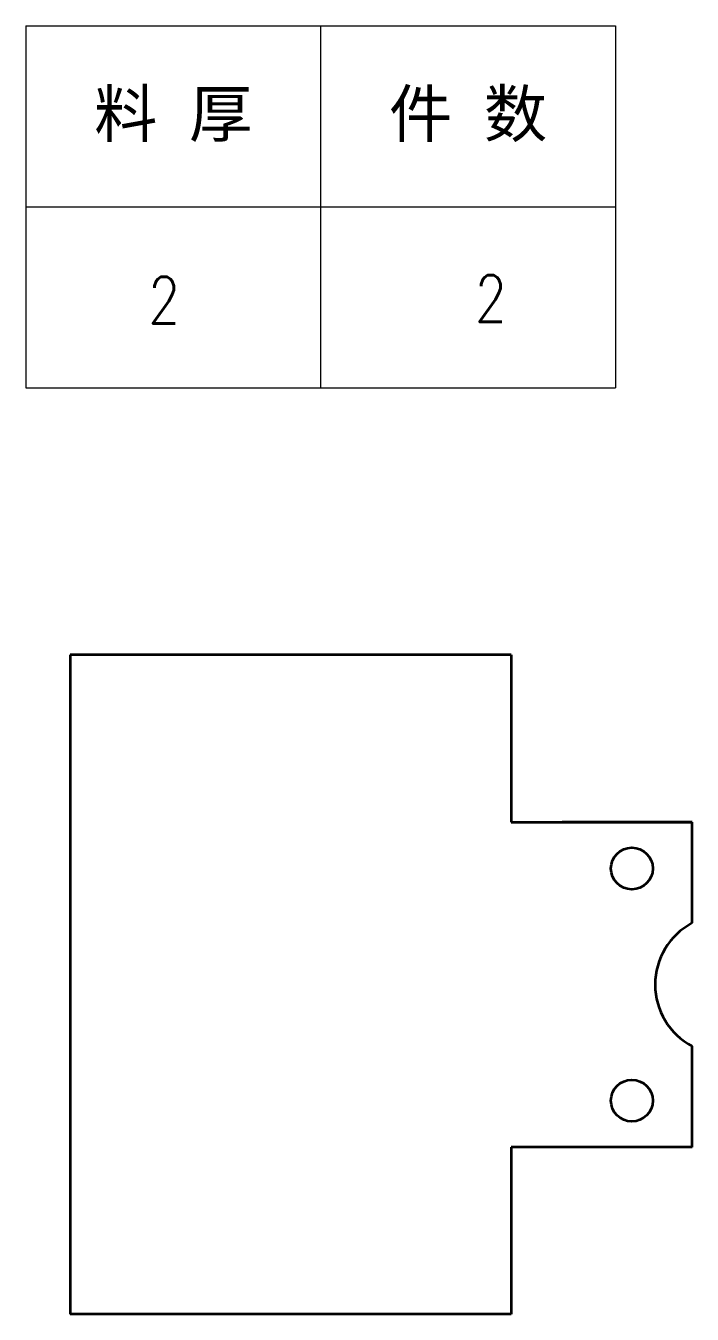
# Model space of a CAD drawing. Header units: millimetres. Extents: x 1333 to 359964, y -52803 to -5704.
# Drawn here: x 166539.8 to 166683.3, y -26051.3 to -25773.8 of the extents above; entities that cross this region are included whole.
import ezdxf
from ezdxf.enums import TextEntityAlignment as Align

# ---------------------------------------------------------------- set-up
doc = ezdxf.new("R2010")
doc.units = ezdxf.units.MM
doc.header["$LTSCALE"] = 0.5
doc.linetypes.add('AM_ISO02W050x2', pattern=[3.75, 3, -0.75])
doc.linetypes.add('DASHED', pattern=[15, 12, -3])
for name, color, linetype, lineweight in [('标注线', 3, 'Continuous', 18), ('粗实线', 7, 'Continuous', 35), ('虚线', 1, 'AM_ISO02W050x2', 18)]:
    doc.layers.add(name, color=color, linetype=linetype, lineweight=lineweight)
doc.styles.add('DIM', font='romans.shx', dxfattribs={"width": 0.8, "bigfont": 'bigfont.shx'})
doc.styles.get("Standard").update_dxf_attribs({"font": 'simplex.shx'})

# ---------------------------------------------------------------- blocks, each defined once
blk = doc.blocks.new('*T481')
at = {"color": 0, "linetype": 'ByBlock', "lineweight": -2, "transparency": 16777216}
for p, q in [((0, 0), (127, 0)), ((0, 0), (0, -78)), ((63.5, 0), (63.5, -78)), ((127, 0), (127, -78)), ((0, -39), (127, -39)), ((0, -78), (127, -78))]:
    blk.add_line(p, q, dxfattribs=at)
at = {"color": 0, "transparency": 16777216, "char_height": 10, "width": 60.5, "attachment_point": 5}
for s, insert in [('{\\fSimSun|b0|i0|c134|p2;料 厚}', (31.75, -19.5)), ('{\\fSimSun|b0|i0|c134|p2;件 数}', (95.25, -19.5))]:
    blk.add_mtext(s, dxfattribs=dict(at, insert=insert))
blk = doc.blocks.new('拆图参数')
blk.add_blockref('*T481', (-63.5, 78))
at = {"style": 'DIM', "width": 0.8}
blk.add_attdef('6', text='', height=10, dxfattribs=at).set_placement((-37.13, 18.91), align=Align.MIDDLE_LEFT)
blk.add_attdef('1', text='', height=10, dxfattribs=at).set_placement((36.65, 19.27), align=Align.MIDDLE_CENTER)

msp = doc.modelspace()

# ---------------------------------------------------------------- linework, layer by layer
at = {"layer": '粗实线', "lineweight": 35}
for p, q in [((166549.34, -25909.35), (166549.34, -26051.35)), ((166644.34, -25909.35), (166549.34, -25909.35)), ((166644.34, -25909.35), (166644.34, -25945.35)), ((166549.34, -25945.35), (166549.34, -26015.35)), ((166683.34, -25967.083), (166683.34, -25945.35)), ((166683.34, -26015.35), (166683.34, -25993.616)), ((166644.34, -26015.35), (166644.34, -26051.35)), ((166644.34, -26051.35), (166549.34, -26051.35))]:
    msp.add_line(p, q, dxfattribs=at)
at = {"layer": '粗实线', "lineweight": 35, "ltscale": 0.15}
for p, q in [((166644.34, -25945.35), (166683.34, -25945.35)), ((166683.34, -26015.35), (166644.34, -26015.35))]:
    msp.add_line(p, q, dxfattribs=at)
at = {"layer": '粗实线', "lineweight": 35, "ltscale": 0.099988}
for p, q in [((166650.34, -25945.35), (166654.339, -25945.35)), ((166654.339, -26015.35), (166650.34, -26015.35))]:
    msp.add_line(p, q, dxfattribs=at)
at = {"layer": '粗实线', "lineweight": 35, "ltscale": 0.45}
for p, q in [((166683.339, -25945.35), (166655.34, -25945.35)), ((166683.34, -26015.35), (166655.34, -26015.35))]:
    msp.add_line(p, q, dxfattribs=at)
at = {"layer": '粗实线', "lineweight": 35, "ltscale": 5.52117e-05}
msp.add_line((166652.337, -26015.35), (166652.339, -26015.35), dxfattribs=at)
at = {"layer": '粗实线', "lineweight": 35}
for centre in [(166670.34, -25955.35), (166670.34, -26005.35)]:
    msp.add_circle(centre, 4.5, dxfattribs=at)
msp.add_arc((166690.339, -25980.35), 15, 117.81833, 242.18167, dxfattribs=at)
at = {"layer": '虚线', "linetype": 'DASHED', "lineweight": 13, "ltscale": 5.52117e-05}
msp.add_line((166652.337, -25945.35), (166652.339, -25945.35), dxfattribs=at)

# ---------------------------------------------------------------- block references
at = {"layer": '标注线'}
msp.add_blockref('拆图参数', (166603.311, -25851.842), dxfattribs=at).add_auto_attribs({'1': '2', '6': '2'})

doc.saveas('drawing.dxf')
